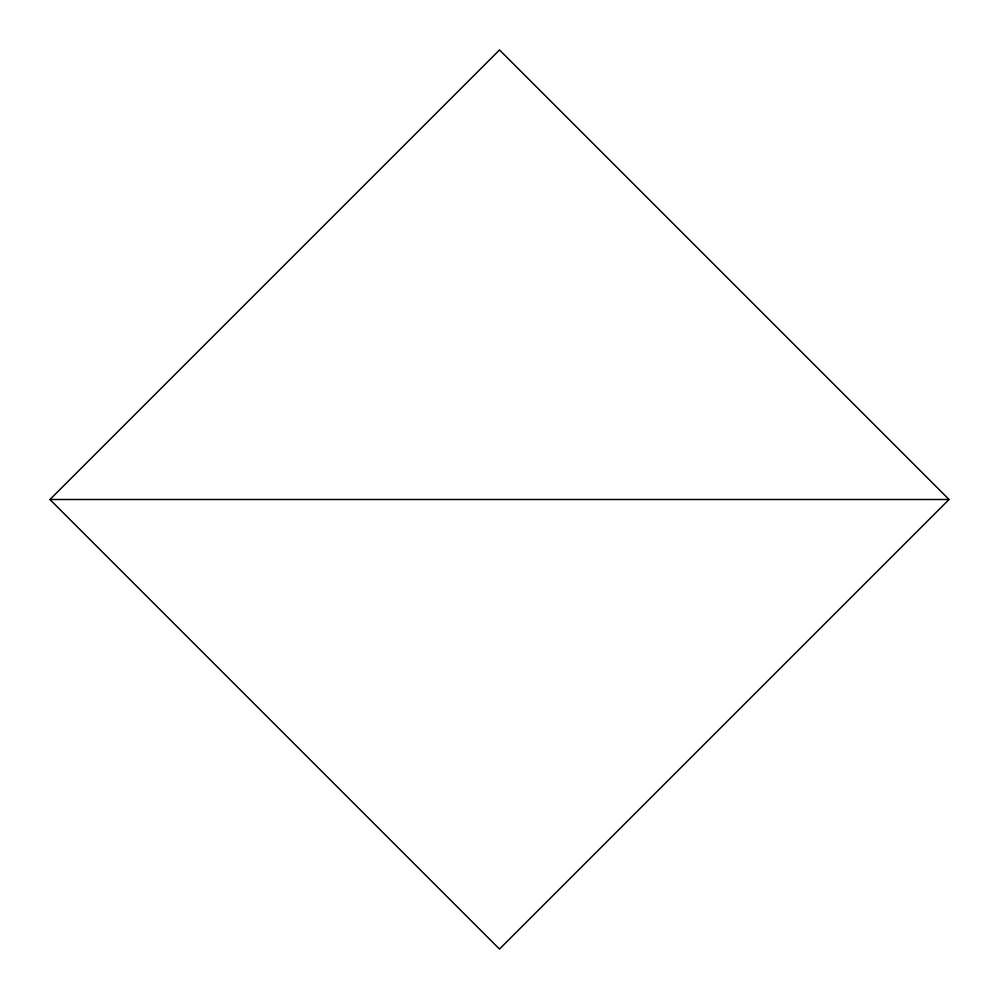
<?xml version="1.0" encoding="UTF-8"?>
<svg xmlns="http://www.w3.org/2000/svg" width="999" height="999" viewBox="0 0 999 999"><rect width="100%" height="100%" fill="white"/><g stroke="black" fill="none" stroke-linecap="round" stroke-linejoin="round"><path stroke-width="1.5" d="M49.95 499.5L499.5 49.95L949.05 499.5L499.5 949.05L49.95 499.5L949.05 499.5"/></g></svg>
